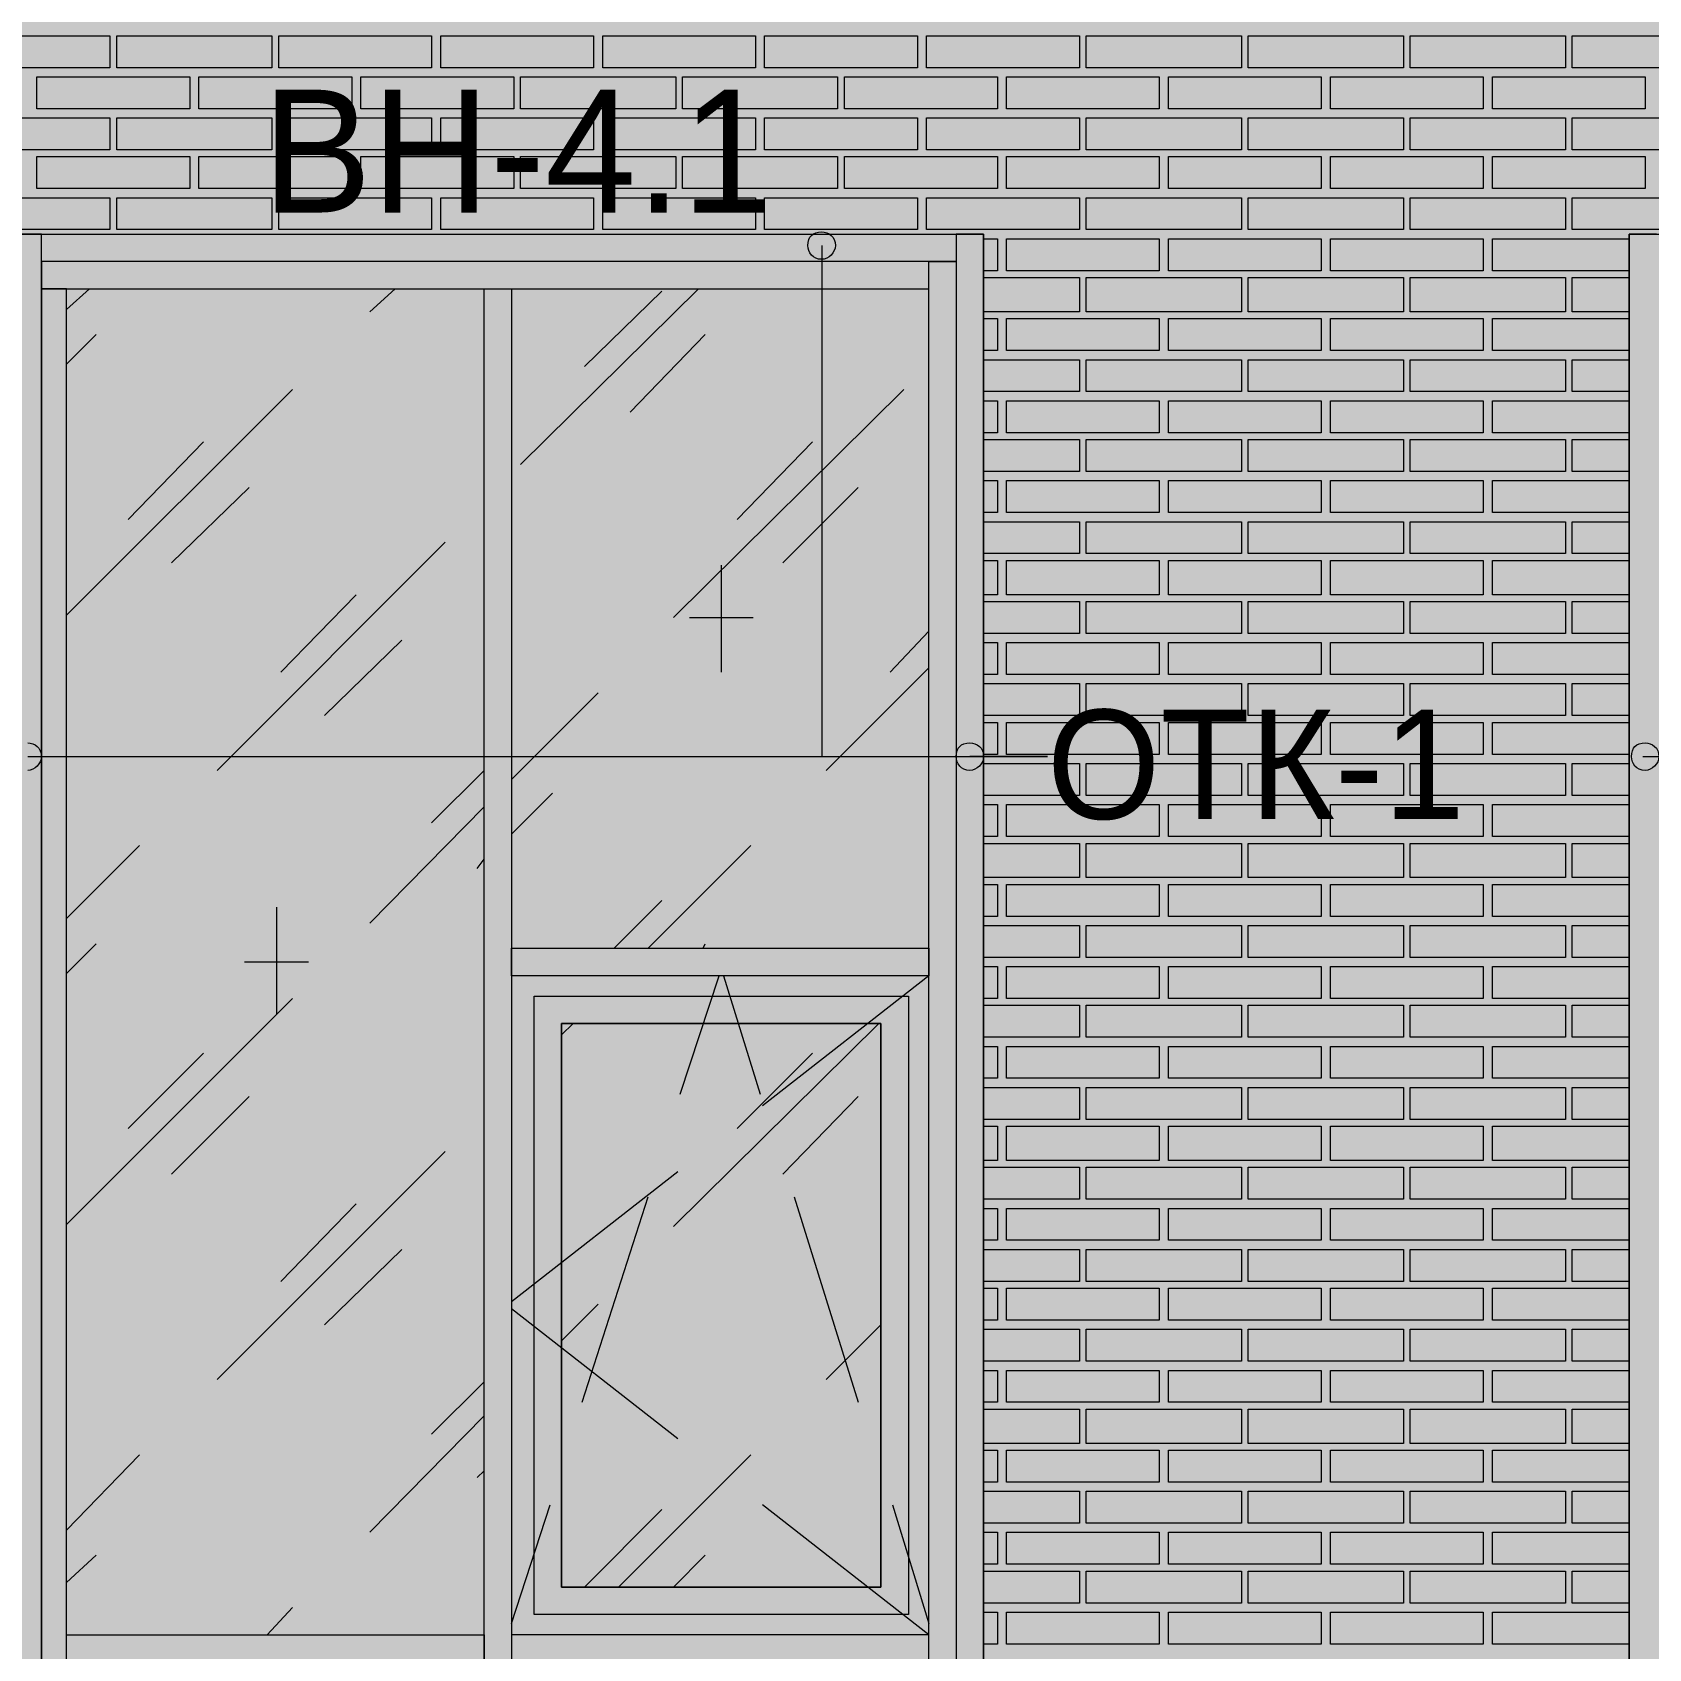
# Model space of a CAD drawing. Header units: millimetres. Extents: x -28928 to 100580, y -22867 to 36490.
# Drawn here: x 26030 to 29027, y 21166 to 24164 of the extents above; entities that cross this region are included whole.
import ezdxf

# ---------------------------------------------------------------- set-up
doc = ezdxf.new("R2010")
doc.units = ezdxf.units.MM
doc.layers.add('PDF _Геометрия', color=7, linetype='Continuous', true_color=0x8f8e8d)
doc.layers.add('PDF _Сплошная заливка', color=7, linetype='Continuous', true_color=0xffffff)
doc.layers.add('PDF _Текст', color=7, linetype='Continuous')

msp = doc.modelspace()

# ---------------------------------------------------------------- hatches: boundary and pattern name
at = {"layer": 'PDF _Сплошная заливка', "true_color": 0xdcd6cf, "transparency": 33554559}
msp.add_hatch(color=254, dxfattribs=at).paths.add_polyline_path([(19133.74774611586, 30089.12061882288), (19133.74774611586, 16343.3513880535), (52641.44005380855, 16343.3513880535), (52641.44005380855, 30089.12061882288)])

# ---------------------------------------------------------------- linework, layer by layer
at = {"layer": 'PDF _Геометрия', "lineweight": 9}
for points in [[(26173.74774611595, 24098.35138805358), (26029.9015922698, 24098.35138805358), (25886.05543842363, 24098.35138805358), (25886.05543842363, 24157.58215728436), (26029.9015922698, 24157.58215728436), (26173.74774611595, 24157.58215728436)], [(26474.13236150057, 24098.35138805358), (26330.2862076544, 24098.35138805358), (26186.44005380825, 24098.35138805358), (26186.44005380825, 24157.58215728436), (26330.2862076544, 24157.58215728436), (26474.13236150057, 24157.58215728436)], [(26770.28620765442, 24098.35138805358), (26630.67082303902, 24098.35138805358), (26486.82466919288, 24098.35138805358), (26486.82466919288, 24157.58215728436), (26630.67082303902, 24157.58215728436), (26770.28620765442, 24157.58215728436)], [(27070.67082303904, 24098.35138805358), (26931.05543842365, 24098.35138805358), (26787.20928457749, 24098.35138805358), (26787.20928457749, 24157.58215728436), (26931.05543842365, 24157.58215728436), (27070.67082303904, 24157.58215728436)], [(27371.05543842364, 24098.35138805358), (27231.44005380826, 24098.35138805358), (27087.59389996211, 24098.35138805358), (27087.59389996211, 24157.58215728436), (27231.44005380826, 24157.58215728436), (27371.05543842364, 24157.58215728436)], [(27671.44005380827, 24098.35138805358), (27527.59389996212, 24098.35138805358), (27387.97851534673, 24098.35138805358), (27387.97851534673, 24157.58215728436), (27527.59389996212, 24157.58215728436), (27671.44005380827, 24157.58215728436)], [(27971.82466919289, 24098.35138805358), (27827.97851534673, 24098.35138805358), (27688.36313073134, 24098.35138805358), (27688.36313073134, 24157.58215728436), (27827.97851534673, 24157.58215728436), (27971.82466919289, 24157.58215728436)], [(28272.2092845775, 24098.35138805358), (28128.36313073135, 24098.35138805358), (27984.5169768852, 24098.35138805358), (27984.5169768852, 24157.58215728436), (28128.36313073135, 24157.58215728436), (28272.2092845775, 24157.58215728436)], [(28572.59389996212, 24098.35138805358), (28428.74774611598, 24098.35138805358), (28284.90159226981, 24098.35138805358), (28284.90159226981, 24157.58215728436), (28428.74774611598, 24157.58215728436), (28572.59389996212, 24157.58215728436)], [(28872.97851534675, 24098.35138805358), (28729.13236150059, 24098.35138805358), (28585.28620765443, 24098.35138805358), (28585.28620765443, 24157.58215728436), (28729.13236150059, 24157.58215728436), (28872.97851534675, 24157.58215728436)], [(29169.13236150059, 24098.35138805358), (29029.51697688521, 24098.35138805358), (28885.67082303906, 24098.35138805358), (28885.67082303906, 24157.58215728436), (29029.51697688521, 24157.58215728436), (29169.13236150059, 24157.58215728436)], [(26321.82466919288, 24081.42831113051), (26321.82466919288, 24022.19754189974), (26038.36313073132, 24022.19754189974), (26038.36313073132, 24081.42831113051)], [(26622.20928457748, 24081.42831113051), (26622.20928457748, 24022.19754189974), (26338.74774611595, 24022.19754189974), (26338.74774611595, 24081.42831113051)], [(26922.5938999621, 24081.42831113051), (26922.5938999621, 24022.19754189974), (26639.13236150057, 24022.19754189974), (26639.13236150057, 24081.42831113051)], [(27222.97851534673, 24081.42831113051), (27222.97851534673, 24022.19754189974), (26935.28620765442, 24022.19754189974), (26935.28620765442, 24081.42831113051)], [(27523.36313073134, 24081.42831113051), (27523.36313073134, 24022.19754189974), (27235.67082303904, 24022.19754189974), (27235.67082303904, 24081.42831113051)], [(27819.5169768852, 24081.42831113051), (27819.5169768852, 24022.19754189974), (27536.05543842364, 24022.19754189974), (27536.05543842364, 24081.42831113051)], [(28119.90159226981, 24081.42831113051), (28119.90159226981, 24022.19754189974), (27836.44005380827, 24022.19754189974), (27836.44005380827, 24081.42831113051)], [(28420.28620765443, 24081.42831113051), (28420.28620765443, 24022.19754189974), (28136.8246691929, 24022.19754189974), (28136.8246691929, 24081.42831113051)], [(28720.67082303905, 24081.42831113051), (28720.67082303905, 24022.19754189974), (28437.2092845775, 24022.19754189974), (28437.2092845775, 24081.42831113051)], [(29021.05543842366, 24081.42831113051), (29021.05543842366, 24022.19754189974), (28737.59389996212, 24022.19754189974), (28737.59389996212, 24081.42831113051)], [(26173.74774611595, 23946.04369574589), (26029.9015922698, 23946.04369574589), (25886.05543842363, 23946.04369574589), (25886.05543842363, 24005.27446497666), (26029.9015922698, 24005.27446497666), (26173.74774611595, 24005.27446497666)], [(26474.13236150057, 23946.04369574589), (26330.2862076544, 23946.04369574589), (26186.44005380825, 23946.04369574589), (26186.44005380825, 24005.27446497666), (26330.2862076544, 24005.27446497666), (26474.13236150057, 24005.27446497666)], [(26770.28620765442, 23946.04369574589), (26630.67082303902, 23946.04369574589), (26486.82466919288, 23946.04369574589), (26486.82466919288, 24005.27446497666), (26630.67082303902, 24005.27446497666), (26770.28620765442, 24005.27446497666)], [(27070.67082303904, 23946.04369574589), (26931.05543842365, 23946.04369574589), (26787.20928457749, 23946.04369574589), (26787.20928457749, 24005.27446497666), (26931.05543842365, 24005.27446497666), (27070.67082303904, 24005.27446497666)], [(27371.05543842364, 23946.04369574589), (27231.44005380826, 23946.04369574589), (27087.59389996211, 23946.04369574589), (27087.59389996211, 24005.27446497666), (27231.44005380826, 24005.27446497666), (27371.05543842364, 24005.27446497666)], [(27671.44005380827, 23946.04369574589), (27527.59389996212, 23946.04369574589), (27387.97851534673, 23946.04369574589), (27387.97851534673, 24005.27446497666), (27527.59389996212, 24005.27446497666), (27671.44005380827, 24005.27446497666)], [(27971.82466919289, 23946.04369574589), (27827.97851534673, 23946.04369574589), (27688.36313073134, 23946.04369574589), (27688.36313073134, 24005.27446497666), (27827.97851534673, 24005.27446497666), (27971.82466919289, 24005.27446497666)], [(28272.2092845775, 23946.04369574589), (28128.36313073135, 23946.04369574589), (27984.5169768852, 23946.04369574589), (27984.5169768852, 24005.27446497666), (28128.36313073135, 24005.27446497666), (28272.2092845775, 24005.27446497666)], [(28572.59389996212, 23946.04369574589), (28428.74774611598, 23946.04369574589), (28284.90159226981, 23946.04369574589), (28284.90159226981, 24005.27446497666), (28428.74774611598, 24005.27446497666), (28572.59389996212, 24005.27446497666)], [(28872.97851534675, 23946.04369574589), (28729.13236150059, 23946.04369574589), (28585.28620765443, 23946.04369574589), (28585.28620765443, 24005.27446497666), (28729.13236150059, 24005.27446497666), (28872.97851534675, 24005.27446497666)], [(29169.13236150059, 23946.04369574589), (29029.51697688521, 23946.04369574589), (28885.67082303906, 23946.04369574589), (28885.67082303906, 24005.27446497666), (29029.51697688521, 24005.27446497666), (29169.13236150059, 24005.27446497666)], [(26321.82466919288, 23933.35138805358), (26321.82466919288, 23874.12061882282), (26038.36313073132, 23874.12061882282), (26038.36313073132, 23933.35138805358)], [(26622.20928457748, 23933.35138805358), (26622.20928457748, 23874.12061882282), (26338.74774611595, 23874.12061882282), (26338.74774611595, 23933.35138805358)], [(26922.5938999621, 23933.35138805358), (26922.5938999621, 23874.12061882282), (26639.13236150057, 23874.12061882282), (26639.13236150057, 23933.35138805358)], [(27222.97851534673, 23933.35138805358), (27222.97851534673, 23874.12061882282), (26935.28620765442, 23874.12061882282), (26935.28620765442, 23933.35138805358)], [(27523.36313073134, 23933.35138805358), (27523.36313073134, 23874.12061882282), (27235.67082303904, 23874.12061882282), (27235.67082303904, 23933.35138805358)], [(27819.5169768852, 23933.35138805358), (27819.5169768852, 23874.12061882282), (27536.05543842364, 23874.12061882282), (27536.05543842364, 23933.35138805358)], [(28119.90159226981, 23933.35138805358), (28119.90159226981, 23874.12061882282), (27836.44005380827, 23874.12061882282), (27836.44005380827, 23933.35138805358)], [(28420.28620765443, 23933.35138805358), (28420.28620765443, 23874.12061882282), (28136.8246691929, 23874.12061882282), (28136.8246691929, 23933.35138805358)], [(28720.67082303905, 23933.35138805358), (28720.67082303905, 23874.12061882282), (28437.2092845775, 23874.12061882282), (28437.2092845775, 23933.35138805358)], [(29021.05543842366, 23933.35138805358), (29021.05543842366, 23874.12061882282), (28737.59389996212, 23874.12061882282), (28737.59389996212, 23933.35138805358)], [(26173.74774611595, 23797.96677266898), (26029.9015922698, 23797.96677266898), (25886.05543842363, 23797.96677266898), (25886.05543842363, 23857.19754189974), (26029.9015922698, 23857.19754189974), (26173.74774611595, 23857.19754189974)], [(26474.13236150057, 23797.96677266898), (26330.2862076544, 23797.96677266898), (26186.44005380825, 23797.96677266898), (26186.44005380825, 23857.19754189974), (26330.2862076544, 23857.19754189974), (26474.13236150057, 23857.19754189974)], [(26770.28620765442, 23797.96677266898), (26630.67082303902, 23797.96677266898), (26486.82466919288, 23797.96677266898), (26486.82466919288, 23857.19754189974), (26630.67082303902, 23857.19754189974), (26770.28620765442, 23857.19754189974)], [(27070.67082303904, 23797.96677266898), (26931.05543842365, 23797.96677266898), (26787.20928457749, 23797.96677266898), (26787.20928457749, 23857.19754189974), (26931.05543842365, 23857.19754189974), (27070.67082303904, 23857.19754189974)], [(27371.05543842364, 23797.96677266898), (27231.44005380826, 23797.96677266898), (27087.59389996211, 23797.96677266898), (27087.59389996211, 23857.19754189974), (27231.44005380826, 23857.19754189974), (27371.05543842364, 23857.19754189974)], [(27671.44005380827, 23797.96677266898), (27527.59389996212, 23797.96677266898), (27387.97851534673, 23797.96677266898), (27387.97851534673, 23857.19754189974), (27527.59389996212, 23857.19754189974), (27671.44005380827, 23857.19754189974)], [(27971.82466919289, 23797.96677266898), (27827.97851534673, 23797.96677266898), (27688.36313073134, 23797.96677266898), (27688.36313073134, 23857.19754189974), (27827.97851534673, 23857.19754189974), (27971.82466919289, 23857.19754189974)], [(28272.2092845775, 23797.96677266898), (28128.36313073135, 23797.96677266898), (27984.5169768852, 23797.96677266898), (27984.5169768852, 23857.19754189974), (28128.36313073135, 23857.19754189974), (28272.2092845775, 23857.19754189974)], [(28572.59389996212, 23797.96677266898), (28428.74774611598, 23797.96677266898), (28284.90159226981, 23797.96677266898), (28284.90159226981, 23857.19754189974), (28428.74774611598, 23857.19754189974), (28572.59389996212, 23857.19754189974)], [(28872.97851534675, 23797.96677266898), (28729.13236150059, 23797.96677266898), (28585.28620765443, 23797.96677266898), (28585.28620765443, 23857.19754189974), (28729.13236150059, 23857.19754189974), (28872.97851534675, 23857.19754189974)], [(29169.13236150059, 23797.96677266898), (29029.51697688521, 23797.96677266898), (28885.67082303906, 23797.96677266898), (28885.67082303906, 23857.19754189974), (29029.51697688521, 23857.19754189974), (29169.13236150059, 23857.19754189974)], [(28119.90159226981, 23781.04369574588), (28119.90159226981, 23721.81292651513), (27836.44005380827, 23721.81292651513), (27836.44005380827, 23781.04369574588)], [(28420.28620765443, 23781.04369574588), (28420.28620765443, 23721.81292651513), (28136.8246691929, 23721.81292651513), (28136.8246691929, 23781.04369574588)], [(28720.67082303905, 23781.04369574588), (28720.67082303905, 23721.81292651513), (28437.2092845775, 23721.81292651513), (28437.2092845775, 23781.04369574588)], [(28272.2092845775, 23645.65908036128), (28128.36313073135, 23645.65908036128), (27984.5169768852, 23645.65908036128), (27984.5169768852, 23709.12061882282), (28128.36313073135, 23709.12061882282), (28272.2092845775, 23709.12061882282)], [(28572.59389996212, 23645.65908036128), (28428.74774611598, 23645.65908036128), (28284.90159226981, 23645.65908036128), (28284.90159226981, 23709.12061882282), (28428.74774611598, 23709.12061882282), (28572.59389996212, 23709.12061882282)], [(28872.97851534675, 23645.65908036128), (28729.13236150059, 23645.65908036128), (28585.28620765443, 23645.65908036128), (28585.28620765443, 23709.12061882282), (28729.13236150059, 23709.12061882282), (28872.97851534675, 23709.12061882282)], [(28119.90159226981, 23632.96677266898), (28119.90159226981, 23573.7360034382), (27836.44005380827, 23573.7360034382), (27836.44005380827, 23632.96677266898)], [(28420.28620765443, 23632.96677266898), (28420.28620765443, 23573.7360034382), (28136.8246691929, 23573.7360034382), (28136.8246691929, 23632.96677266898)], [(28720.67082303905, 23632.96677266898), (28720.67082303905, 23573.7360034382), (28437.2092845775, 23573.7360034382), (28437.2092845775, 23632.96677266898)], [(28272.2092845775, 23497.58215728435), (28128.36313073135, 23497.58215728435), (27984.5169768852, 23497.58215728435), (27984.5169768852, 23556.81292651513), (28128.36313073135, 23556.81292651513), (28272.2092845775, 23556.81292651513)], [(28572.59389996212, 23497.58215728435), (28428.74774611598, 23497.58215728435), (28284.90159226981, 23497.58215728435), (28284.90159226981, 23556.81292651513), (28428.74774611598, 23556.81292651513), (28572.59389996212, 23556.81292651513)], [(28872.97851534675, 23497.58215728435), (28729.13236150059, 23497.58215728435), (28585.28620765443, 23497.58215728435), (28585.28620765443, 23556.81292651513), (28729.13236150059, 23556.81292651513), (28872.97851534675, 23556.81292651513)], [(28119.90159226981, 23480.65908036128), (28119.90159226981, 23421.4283111305), (27836.44005380827, 23421.4283111305), (27836.44005380827, 23480.65908036128)], [(28420.28620765443, 23480.65908036128), (28420.28620765443, 23421.4283111305), (28136.8246691929, 23421.4283111305), (28136.8246691929, 23480.65908036128)], [(28720.67082303905, 23480.65908036128), (28720.67082303905, 23421.4283111305), (28437.2092845775, 23421.4283111305), (28437.2092845775, 23480.65908036128)], [(28272.2092845775, 23349.50523420742), (28128.36313073135, 23349.50523420742), (27984.5169768852, 23349.50523420742), (27984.5169768852, 23408.7360034382), (28128.36313073135, 23408.7360034382), (28272.2092845775, 23408.7360034382)], [(28572.59389996212, 23349.50523420742), (28428.74774611598, 23349.50523420742), (28284.90159226981, 23349.50523420742), (28284.90159226981, 23408.7360034382), (28428.74774611598, 23408.7360034382), (28572.59389996212, 23408.7360034382)], [(28872.97851534675, 23349.50523420742), (28729.13236150059, 23349.50523420742), (28585.28620765443, 23349.50523420742), (28585.28620765443, 23408.7360034382), (28729.13236150059, 23408.7360034382), (28872.97851534675, 23408.7360034382)], [(28119.90159226981, 23332.58215728435), (28119.90159226981, 23273.35138805357), (27836.44005380827, 23273.35138805357), (27836.44005380827, 23332.58215728435)], [(28420.28620765443, 23332.58215728435), (28420.28620765443, 23273.35138805357), (28136.8246691929, 23273.35138805357), (28136.8246691929, 23332.58215728435)], [(28720.67082303905, 23332.58215728435), (28720.67082303905, 23273.35138805357), (28437.2092845775, 23273.35138805357), (28437.2092845775, 23332.58215728435)], [(28272.2092845775, 23197.19754189973), (28128.36313073135, 23197.19754189973), (27984.5169768852, 23197.19754189973), (27984.5169768852, 23256.4283111305), (28128.36313073135, 23256.4283111305), (28272.2092845775, 23256.4283111305)], [(28572.59389996212, 23197.19754189973), (28428.74774611598, 23197.19754189973), (28284.90159226981, 23197.19754189973), (28284.90159226981, 23256.4283111305), (28428.74774611598, 23256.4283111305), (28572.59389996212, 23256.4283111305)], [(28872.97851534675, 23197.19754189973), (28729.13236150059, 23197.19754189973), (28585.28620765443, 23197.19754189973), (28585.28620765443, 23256.4283111305), (28729.13236150059, 23256.4283111305), (28872.97851534675, 23256.4283111305)], [(28119.90159226981, 23184.50523420742), (28119.90159226981, 23121.04369574588), (27836.44005380827, 23121.04369574588), (27836.44005380827, 23184.50523420742)], [(28420.28620765443, 23184.50523420742), (28420.28620765443, 23121.04369574588), (28136.8246691929, 23121.04369574588), (28136.8246691929, 23184.50523420742)], [(28720.67082303905, 23184.50523420742), (28720.67082303905, 23121.04369574588), (28437.2092845775, 23121.04369574588), (28437.2092845775, 23184.50523420742)], [(28272.2092845775, 23049.12061882281), (28128.36313073135, 23049.12061882281), (27984.5169768852, 23049.12061882281), (27984.5169768852, 23108.35138805357), (28128.36313073135, 23108.35138805357), (28272.2092845775, 23108.35138805357)], [(28572.59389996212, 23049.12061882281), (28428.74774611598, 23049.12061882281), (28284.90159226981, 23049.12061882281), (28284.90159226981, 23108.35138805357), (28428.74774611598, 23108.35138805357), (28572.59389996212, 23108.35138805357)], [(28872.97851534675, 23049.12061882281), (28729.13236150059, 23049.12061882281), (28585.28620765443, 23049.12061882281), (28585.28620765443, 23108.35138805357), (28729.13236150059, 23108.35138805357), (28872.97851534675, 23108.35138805357)], [(28119.90159226981, 23032.19754189972), (28119.90159226981, 22972.96677266897), (27836.44005380827, 22972.96677266897), (27836.44005380827, 23032.19754189972)], [(28420.28620765443, 23032.19754189972), (28420.28620765443, 22972.96677266897), (28136.8246691929, 22972.96677266897), (28136.8246691929, 23032.19754189972)], [(28720.67082303905, 23032.19754189972), (28720.67082303905, 22972.96677266897), (28437.2092845775, 22972.96677266897), (28437.2092845775, 23032.19754189972)], [(28272.2092845775, 22896.81292651512), (28128.36313073135, 22896.81292651512), (27984.5169768852, 22896.81292651512), (27984.5169768852, 22956.04369574588), (28128.36313073135, 22956.04369574588), (28272.2092845775, 22956.04369574588)], [(28572.59389996212, 22896.81292651512), (28428.74774611598, 22896.81292651512), (28284.90159226981, 22896.81292651512), (28284.90159226981, 22956.04369574588), (28428.74774611598, 22956.04369574588), (28572.59389996212, 22956.04369574588)], [(28872.97851534675, 22896.81292651512), (28729.13236150059, 22896.81292651512), (28585.28620765443, 22896.81292651512), (28585.28620765443, 22956.04369574588), (28729.13236150059, 22956.04369574588), (28872.97851534675, 22956.04369574588)], [(28119.90159226981, 22884.12061882281), (28119.90159226981, 22824.88984959203), (27836.44005380827, 22824.88984959203), (27836.44005380827, 22884.12061882281)], [(28420.28620765443, 22884.12061882281), (28420.28620765443, 22824.88984959203), (28136.8246691929, 22824.88984959203), (28136.8246691929, 22884.12061882281)], [(28720.67082303905, 22884.12061882281), (28720.67082303905, 22824.88984959203), (28437.2092845775, 22824.88984959203), (28437.2092845775, 22884.12061882281)], [(28272.2092845775, 22748.73600343819), (28128.36313073135, 22748.73600343819), (27984.5169768852, 22748.73600343819), (27984.5169768852, 22807.96677266896), (28128.36313073135, 22807.96677266896), (28272.2092845775, 22807.96677266896)], [(28572.59389996212, 22748.73600343819), (28428.74774611598, 22748.73600343819), (28284.90159226981, 22748.73600343819), (28284.90159226981, 22807.96677266896), (28428.74774611598, 22807.96677266896), (28572.59389996212, 22807.96677266896)], [(28872.97851534675, 22748.73600343819), (28729.13236150059, 22748.73600343819), (28585.28620765443, 22748.73600343819), (28585.28620765443, 22807.96677266896), (28729.13236150059, 22807.96677266896), (28872.97851534675, 22807.96677266896)], [(28119.90159226981, 22731.81292651512), (28119.90159226981, 22672.58215728434), (27836.44005380827, 22672.58215728434), (27836.44005380827, 22731.81292651512)], [(28420.28620765443, 22731.81292651512), (28420.28620765443, 22672.58215728434), (28136.8246691929, 22672.58215728434), (28136.8246691929, 22731.81292651512)], [(28720.67082303905, 22731.81292651512), (28720.67082303905, 22672.58215728434), (28437.2092845775, 22672.58215728434), (28437.2092845775, 22731.81292651512)], [(28272.2092845775, 22596.42831113049), (28128.36313073135, 22596.42831113049), (27984.5169768852, 22596.42831113049), (27984.5169768852, 22659.88984959203), (28128.36313073135, 22659.88984959203), (28272.2092845775, 22659.88984959203)], [(28572.59389996212, 22596.42831113049), (28428.74774611598, 22596.42831113049), (28284.90159226981, 22596.42831113049), (28284.90159226981, 22659.88984959203), (28428.74774611598, 22659.88984959203), (28572.59389996212, 22659.88984959203)], [(28872.97851534675, 22596.42831113049), (28729.13236150059, 22596.42831113049), (28585.28620765443, 22596.42831113049), (28585.28620765443, 22659.88984959203), (28729.13236150059, 22659.88984959203), (28872.97851534675, 22659.88984959203)], [(28119.90159226981, 22583.73600343819), (28119.90159226981, 22524.50523420741), (27836.44005380827, 22524.50523420741), (27836.44005380827, 22583.73600343819)], [(28420.28620765443, 22583.73600343819), (28420.28620765443, 22524.50523420741), (28136.8246691929, 22524.50523420741), (28136.8246691929, 22583.73600343819)], [(28720.67082303905, 22583.73600343819), (28720.67082303905, 22524.50523420741), (28437.2092845775, 22524.50523420741), (28437.2092845775, 22583.73600343819)], [(28272.2092845775, 22448.35138805356), (28128.36313073135, 22448.35138805356), (27984.5169768852, 22448.35138805356), (27984.5169768852, 22507.58215728434), (28128.36313073135, 22507.58215728434), (28272.2092845775, 22507.58215728434)], [(28572.59389996212, 22448.35138805356), (28428.74774611598, 22448.35138805356), (28284.90159226981, 22448.35138805356), (28284.90159226981, 22507.58215728434), (28428.74774611598, 22507.58215728434), (28572.59389996212, 22507.58215728434)], [(28872.97851534675, 22448.35138805356), (28729.13236150059, 22448.35138805356), (28585.28620765443, 22448.35138805356), (28585.28620765443, 22507.58215728434), (28729.13236150059, 22507.58215728434), (28872.97851534675, 22507.58215728434)], [(28119.90159226981, 22431.42831113049), (28119.90159226981, 22372.19754189971), (27836.44005380827, 22372.19754189971), (27836.44005380827, 22431.42831113049)], [(28420.28620765443, 22431.42831113049), (28420.28620765443, 22372.19754189971), (28136.8246691929, 22372.19754189971), (28136.8246691929, 22431.42831113049)], [(28720.67082303905, 22431.42831113049), (28720.67082303905, 22372.19754189971), (28437.2092845775, 22372.19754189971), (28437.2092845775, 22431.42831113049)], [(28272.2092845775, 22300.27446497665), (28128.36313073135, 22300.27446497665), (27984.5169768852, 22300.27446497665), (27984.5169768852, 22359.50523420741), (28128.36313073135, 22359.50523420741), (28272.2092845775, 22359.50523420741)], [(28572.59389996212, 22300.27446497665), (28428.74774611598, 22300.27446497665), (28284.90159226981, 22300.27446497665), (28284.90159226981, 22359.50523420741), (28428.74774611598, 22359.50523420741), (28572.59389996212, 22359.50523420741)], [(28872.97851534675, 22300.27446497665), (28729.13236150059, 22300.27446497665), (28585.28620765443, 22300.27446497665), (28585.28620765443, 22359.50523420741), (28729.13236150059, 22359.50523420741), (28872.97851534675, 22359.50523420741)], [(28119.90159226981, 22283.35138805356), (28119.90159226981, 22224.12061882281), (27836.44005380827, 22224.12061882281), (27836.44005380827, 22283.35138805356)], [(28420.28620765443, 22283.35138805356), (28420.28620765443, 22224.12061882281), (28136.8246691929, 22224.12061882281), (28136.8246691929, 22283.35138805356)], [(28720.67082303905, 22283.35138805356), (28720.67082303905, 22224.12061882281), (28437.2092845775, 22224.12061882281), (28437.2092845775, 22283.35138805356)], [(28272.2092845775, 22147.96677266895), (28128.36313073135, 22147.96677266895), (27984.5169768852, 22147.96677266895), (27984.5169768852, 22207.19754189971), (28128.36313073135, 22207.19754189971), (28272.2092845775, 22207.19754189971)], [(28572.59389996212, 22147.96677266895), (28428.74774611598, 22147.96677266895), (28284.90159226981, 22147.96677266895), (28284.90159226981, 22207.19754189971), (28428.74774611598, 22207.19754189971), (28572.59389996212, 22207.19754189971)], [(28872.97851534675, 22147.96677266895), (28729.13236150059, 22147.96677266895), (28585.28620765443, 22147.96677266895), (28585.28620765443, 22207.19754189971), (28729.13236150059, 22207.19754189971), (28872.97851534675, 22207.19754189971)], [(28119.90159226981, 22135.27446497665), (28119.90159226981, 22071.81292651511), (27836.44005380827, 22071.81292651511), (27836.44005380827, 22135.27446497665)], [(28420.28620765443, 22135.27446497665), (28420.28620765443, 22071.81292651511), (28136.8246691929, 22071.81292651511), (28136.8246691929, 22135.27446497665)], [(28720.67082303905, 22135.27446497665), (28720.67082303905, 22071.81292651511), (28437.2092845775, 22071.81292651511), (28437.2092845775, 22135.27446497665)], [(28272.2092845775, 21999.88984959203), (28128.36313073135, 21999.88984959203), (27984.5169768852, 21999.88984959203), (27984.5169768852, 22059.1206188228), (28128.36313073135, 22059.1206188228), (28272.2092845775, 22059.1206188228)], [(28572.59389996212, 21999.88984959203), (28428.74774611598, 21999.88984959203), (28284.90159226981, 21999.88984959203), (28284.90159226981, 22059.1206188228), (28428.74774611598, 22059.1206188228), (28572.59389996212, 22059.1206188228)], [(28872.97851534675, 21999.88984959203), (28729.13236150059, 21999.88984959203), (28585.28620765443, 21999.88984959203), (28585.28620765443, 22059.1206188228), (28729.13236150059, 22059.1206188228), (28872.97851534675, 22059.1206188228)], [(28119.90159226981, 21982.96677266895), (28119.90159226981, 21923.73600343818), (27836.44005380827, 21923.73600343818), (27836.44005380827, 21982.96677266895)], [(28420.28620765443, 21982.96677266895), (28420.28620765443, 21923.73600343818), (28136.8246691929, 21923.73600343818), (28136.8246691929, 21982.96677266895)], [(28720.67082303905, 21982.96677266895), (28720.67082303905, 21923.73600343818), (28437.2092845775, 21923.73600343818), (28437.2092845775, 21982.96677266895)], [(28272.2092845775, 21847.58215728433), (28128.36313073135, 21847.58215728433), (27984.5169768852, 21847.58215728433), (27984.5169768852, 21906.81292651511), (28128.36313073135, 21906.81292651511), (28272.2092845775, 21906.81292651511)], [(28572.59389996212, 21847.58215728433), (28428.74774611598, 21847.58215728433), (28284.90159226981, 21847.58215728433), (28284.90159226981, 21906.81292651511), (28428.74774611598, 21906.81292651511), (28572.59389996212, 21906.81292651511)], [(28872.97851534675, 21847.58215728433), (28729.13236150059, 21847.58215728433), (28585.28620765443, 21847.58215728433), (28585.28620765443, 21906.81292651511), (28729.13236150059, 21906.81292651511), (28872.97851534675, 21906.81292651511)], [(28119.90159226981, 21834.88984959203), (28119.90159226981, 21775.65908036125), (27836.44005380827, 21775.65908036125), (27836.44005380827, 21834.88984959203)], [(28420.28620765443, 21834.88984959203), (28420.28620765443, 21775.65908036125), (28136.8246691929, 21775.65908036125), (28136.8246691929, 21834.88984959203)], [(28720.67082303905, 21834.88984959203), (28720.67082303905, 21775.65908036125), (28437.2092845775, 21775.65908036125), (28437.2092845775, 21834.88984959203)], [(28272.2092845775, 21699.5052342074), (28128.36313073135, 21699.5052342074), (27984.5169768852, 21699.5052342074), (27984.5169768852, 21758.73600343817), (28128.36313073135, 21758.73600343817), (28272.2092845775, 21758.73600343817)], [(28572.59389996212, 21699.5052342074), (28428.74774611598, 21699.5052342074), (28284.90159226981, 21699.5052342074), (28284.90159226981, 21758.73600343817), (28428.74774611598, 21758.73600343817), (28572.59389996212, 21758.73600343817)], [(28872.97851534675, 21699.5052342074), (28729.13236150059, 21699.5052342074), (28585.28620765443, 21699.5052342074), (28585.28620765443, 21758.73600343817), (28729.13236150059, 21758.73600343817), (28872.97851534675, 21758.73600343817)], [(28119.90159226981, 21682.58215728433), (28119.90159226981, 21623.35138805356), (27836.44005380827, 21623.35138805356), (27836.44005380827, 21682.58215728433)], [(28420.28620765443, 21682.58215728433), (28420.28620765443, 21623.35138805356), (28136.8246691929, 21623.35138805356), (28136.8246691929, 21682.58215728433)], [(28720.67082303905, 21682.58215728433), (28720.67082303905, 21623.35138805356), (28437.2092845775, 21623.35138805356), (28437.2092845775, 21682.58215728433)], [(28272.2092845775, 21547.19754189971), (28128.36313073135, 21547.19754189971), (27984.5169768852, 21547.19754189971), (27984.5169768852, 21610.65908036125), (28128.36313073135, 21610.65908036125), (28272.2092845775, 21610.65908036125)], [(28572.59389996212, 21547.19754189971), (28428.74774611598, 21547.19754189971), (28284.90159226981, 21547.19754189971), (28284.90159226981, 21610.65908036125), (28428.74774611598, 21610.65908036125), (28572.59389996212, 21610.65908036125)], [(28872.97851534675, 21547.19754189971), (28729.13236150059, 21547.19754189971), (28585.28620765443, 21547.19754189971), (28585.28620765443, 21610.65908036125), (28729.13236150059, 21610.65908036125), (28872.97851534675, 21610.65908036125)], [(28119.90159226981, 21534.5052342074), (28119.90159226981, 21475.27446497664), (27836.44005380827, 21475.27446497664), (27836.44005380827, 21534.5052342074)], [(28420.28620765443, 21534.5052342074), (28420.28620765443, 21475.27446497664), (28136.8246691929, 21475.27446497664), (28136.8246691929, 21534.5052342074)], [(28720.67082303905, 21534.5052342074), (28720.67082303905, 21475.27446497664), (28437.2092845775, 21475.27446497664), (28437.2092845775, 21534.5052342074)], [(28272.2092845775, 21399.12061882279), (28128.36313073135, 21399.12061882279), (27984.5169768852, 21399.12061882279), (27984.5169768852, 21458.35138805355), (28128.36313073135, 21458.35138805355), (28272.2092845775, 21458.35138805355)], [(28572.59389996212, 21399.12061882279), (28428.74774611598, 21399.12061882279), (28284.90159226981, 21399.12061882279), (28284.90159226981, 21458.35138805355), (28428.74774611598, 21458.35138805355), (28572.59389996212, 21458.35138805355)], [(28872.97851534675, 21399.12061882279), (28729.13236150059, 21399.12061882279), (28585.28620765443, 21399.12061882279), (28585.28620765443, 21458.35138805355), (28729.13236150059, 21458.35138805355), (28872.97851534675, 21458.35138805355)], [(28119.90159226981, 21382.19754189971), (28119.90159226981, 21322.96677266895), (27836.44005380827, 21322.96677266895), (27836.44005380827, 21382.19754189971)], [(28420.28620765443, 21382.19754189971), (28420.28620765443, 21322.96677266895), (28136.8246691929, 21322.96677266895), (28136.8246691929, 21382.19754189971)], [(28720.67082303905, 21382.19754189971), (28720.67082303905, 21322.96677266895), (28437.2092845775, 21322.96677266895), (28437.2092845775, 21382.19754189971)], [(28272.2092845775, 21251.04369574586), (28128.36313073135, 21251.04369574586), (27984.5169768852, 21251.04369574586), (27984.5169768852, 21310.27446497664), (28128.36313073135, 21310.27446497664), (28272.2092845775, 21310.27446497664)], [(28572.59389996212, 21251.04369574586), (28428.74774611598, 21251.04369574586), (28284.90159226981, 21251.04369574586), (28284.90159226981, 21310.27446497664), (28428.74774611598, 21310.27446497664), (28572.59389996212, 21310.27446497664)], [(28872.97851534675, 21251.04369574586), (28729.13236150059, 21251.04369574586), (28585.28620765443, 21251.04369574586), (28585.28620765443, 21310.27446497664), (28729.13236150059, 21310.27446497664), (28872.97851534675, 21310.27446497664)], [(28119.90159226981, 21234.12061882279), (28119.90159226981, 21174.88984959202), (27836.44005380827, 21174.88984959202), (27836.44005380827, 21234.12061882279)], [(28420.28620765443, 21234.12061882279), (28420.28620765443, 21174.88984959202), (28136.8246691929, 21174.88984959202), (28136.8246691929, 21234.12061882279)], [(28720.67082303905, 21234.12061882279), (28720.67082303905, 21174.88984959202), (28437.2092845775, 21174.88984959202), (28437.2092845775, 21234.12061882279)]]:
    msp.add_lwpolyline(points, close=True, dxfattribs=at)
at = {"layer": 'PDF _Геометрия', "color": 7, "lineweight": 9}
for points in [[(26046.82466919287, 21102.96677266893), (26046.82466919287, 21166.42831113047), (26046.82466919287, 22439.88984959204), (26046.82466919287, 21141.04369574586), (26093.36313073134, 21141.04369574586), (26093.36313073134, 22439.88984959204), (26093.36313073134, 23687.96677266897), (26046.82466919287, 23687.96677266897), (26046.82466919287, 22439.88984959204), (26046.82466919287, 23713.35138805359), (26046.82466919287, 23789.50523420743), (25996.05543842363, 23789.50523420743)], [(25996.05543842363, 23789.50523420743), (27794.13236150059, 23789.50523420743), (27794.13236150059, 21090.27446497663), (27794.13236150059, 21166.42831113047), (27794.13236150059, 22439.88984959204), (27794.13236150059, 23713.35138805359), (27794.13236150059, 23789.50523420743), (27743.36313073135, 23789.50523420743), (27743.36313073135, 23713.35138805359), (27743.36313073135, 22439.88984959204), (27743.36313073135, 21166.42831113047), (27743.36313073135, 21102.96677266893)], [(29042.20928457752, 23789.50523420743), (28991.44005380828, 23789.50523420743), (28991.44005380828, 23713.35138805359), (28991.44005380828, 22439.88984959204), (28991.44005380828, 21166.42831113047), (28991.44005380828, 21090.27446497663), (28991.44005380828, 23789.50523420743), (30793.747746116, 23789.50523420743)], [(27493.74774611596, 23768.35138805358), (27493.74774611596, 22820.65908036127), (27912.59389996212, 22820.65908036127), (27768.74774611597, 22820.65908036127)], [(27692.59389996212, 21191.81292651509), (26918.36313073134, 21191.81292651509), (26918.36313073134, 21141.04369574586), (27692.59389996212, 21141.04369574586), (27692.59389996212, 22439.88984959204), (27692.59389996212, 23713.35138805359), (27692.59389996212, 23738.7360034382), (27743.36313073135, 23738.7360034382), (27743.36313073135, 23713.35138805359), (27743.36313073135, 22439.88984959204), (27743.36313073135, 21141.04369574586), (27692.59389996212, 21141.04369574586), (27692.59389996212, 21191.81292651509), (27383.74774611595, 21432.96677266893)], [(26093.36313073134, 23649.88984959205), (26135.67082303902, 23687.96677266897)], [(26656.05543842364, 23645.65908036128), (26702.59389996211, 23687.96677266897)], [(26935.28620765442, 23362.19754189973), (27265.28620765442, 23687.96677266897)], [(27053.74774611595, 23544.12061882282), (27197.59389996212, 23683.7360034382)], [(26093.36313073134, 23548.35138805358), (26148.36313073133, 23603.35138805358)], [(27138.36313073134, 23459.50523420743), (27277.97851534673, 23603.35138805358)], [(26093.36313073134, 23082.96677266895), (26512.20928457749, 23501.81292651511)], [(27218.74774611595, 23078.73600343819), (27646.05543842366, 23501.81292651511)], [(26207.5938999621, 23260.65908036127), (26347.20928457749, 23404.50523420743)], [(27337.2092845775, 23260.65908036127), (27476.82466919289, 23404.50523420743)], [(26287.97851534671, 23180.27446497666), (26431.82466919286, 23319.88984959204)], [(27421.82466919288, 23180.27446497666), (27561.44005380826, 23319.88984959204)], [(26372.5938999621, 22795.27446497666), (26795.67082303902, 23218.35138805358)], [(27307.5938999621, 23176.04369574589), (27307.5938999621, 22977.19754189973)], [(26491.05543842364, 22977.19754189973), (26630.67082303902, 23121.04369574588)], [(27248.36313073134, 23078.73600343819), (27366.82466919288, 23078.73600343819)], [(27620.67082303904, 22977.19754189973), (27692.59389996212, 23053.35138805358)], [(26571.44005380825, 22896.81292651512), (26715.28620765442, 23036.42831113051)], [(27502.2092845775, 22795.27446497666), (27692.59389996212, 22985.65908036127)], [(26918.36313073134, 22778.35138805356), (27079.13236150056, 22939.12061882281)], [(26021.44005380825, 22820.65908036127), (27912.59389996212, 22820.65908036127)], [(29016.8246691929, 22820.65908036127), (30912.20928457753, 22820.65908036127)], [(26770.28620765442, 22697.96677266895), (26867.59389996211, 22795.27446497666)], [(26918.36313073134, 22676.8129265151), (26994.51697688519, 22752.96677266895)], [(26656.05543842364, 22511.8129265151), (26867.59389996211, 22727.58215728434)], [(26093.36313073134, 22520.27446497665), (26228.74774611594, 22655.65908036127)], [(27172.2092845775, 22465.27446497665), (27362.59389996212, 22655.65908036127)], [(26854.90159226981, 22613.35138805356), (26867.59389996211, 22630.27446497666)], [(26482.5938999621, 22541.4283111305), (26482.5938999621, 22342.58215728434)], [(27108.74774611596, 22465.27446497665), (27197.59389996212, 22554.12061882281)], [(26093.36313073134, 22418.73600343818), (26148.36313073133, 22473.73600343818)], [(27273.74774611596, 22465.27446497665), (27277.97851534673, 22473.73600343818)], [(26423.36313073134, 22439.88984959204), (26541.82466919287, 22439.88984959204)], [(27231.44005380826, 22194.50523420741), (27303.36313073134, 22414.50523420742)], [(27311.82466919288, 22414.50523420742), (27379.51697688519, 22194.50523420741)], [(27692.59389996212, 22414.50523420742), (27383.74774611595, 22173.35138805357)], [(26093.36313073134, 21953.35138805356), (26512.20928457749, 22372.19754189971)], [(27011.44005380826, 22304.50523420742), (27032.59389996211, 22325.65908036127)], [(27218.74774611595, 21949.12061882279), (27599.51697688519, 22325.65908036127)], [(26207.5938999621, 22131.04369574587), (26347.20928457749, 22270.65908036125)], [(27337.2092845775, 22131.04369574587), (27476.82466919289, 22270.65908036125)], [(26287.97851534671, 22046.42831113049), (26431.82466919286, 22190.27446497664)], [(27421.82466919288, 22046.42831113049), (27561.44005380826, 22190.27446497664)], [(26372.5938999621, 21665.65908036126), (26795.67082303902, 22088.73600343818)], [(27227.20928457749, 22050.65908036126), (26918.36313073134, 21809.50523420741)], [(27049.51697688518, 21623.35138805356), (27172.2092845775, 22004.12061882279)], [(27442.97851534673, 22004.12061882279), (27561.44005380826, 21623.35138805356)], [(26491.05543842364, 21847.58215728433), (26630.67082303902, 21991.42831113048)], [(26571.44005380825, 21767.19754189972), (26715.28620765442, 21906.81292651511)], [(27227.20928457749, 21555.65908036125), (26918.36313073134, 21796.8129265151)], [(27011.44005380826, 21737.58215728432), (27079.13236150056, 21805.27446497664)], [(27502.2092845775, 21665.65908036126), (27603.74774611597, 21767.19754189972)], [(26770.28620765442, 21564.1206188228), (26867.59389996211, 21661.42831113048)], [(26656.05543842364, 21382.19754189971), (26867.59389996211, 21597.96677266894)], [(26093.36313073134, 21386.42831113049), (26228.74774611594, 21526.04369574587)], [(27117.20928457749, 21280.65908036125), (27362.59389996212, 21526.04369574587)], [(26854.90159226981, 21483.73600343817), (26867.59389996211, 21496.42831113047)], [(26918.36313073134, 21212.96677266894), (26990.28620765441, 21432.96677266893)], [(27624.9015922698, 21432.96677266893), (27692.59389996212, 21212.96677266894)], [(27053.74774611595, 21280.65908036125), (27197.59389996212, 21424.50523420741)], [(26093.36313073134, 21289.12061882278), (26148.36313073133, 21339.88984959202)], [(27218.74774611595, 21280.65908036125), (27277.97851534673, 21339.88984959202)], [(26465.67082303902, 21191.81292651509), (26512.20928457749, 21242.58215728432)]]:
    msp.add_lwpolyline(points, dxfattribs=at)
for points in [[(26892.97851534673, 23738.7360034382), (26046.82466919287, 23738.7360034382), (26046.82466919287, 23687.96677266897), (26892.97851534673, 23687.96677266897), (27692.59389996212, 23687.96677266897), (27692.59389996212, 23738.7360034382), (26892.97851534673, 23738.7360034382), (26072.20928457748, 23738.7360034382), (26046.82466919287, 23738.7360034382), (26046.82466919287, 23789.50523420743), (26072.20928457748, 23789.50523420743), (26892.97851534673, 23789.50523420743), (27717.97851534673, 23789.50523420743), (27743.36313073135, 23789.50523420743), (27743.36313073135, 23738.7360034382), (27717.97851534673, 23738.7360034382)], [(26918.36313073134, 21141.04369574586), (26867.59389996211, 21141.04369574586), (26093.36313073134, 21141.04369574586), (26093.36313073134, 21191.81292651509), (26867.59389996211, 21191.81292651509), (26867.59389996211, 21141.04369574586), (26867.59389996211, 22439.88984959204), (26867.59389996211, 23687.96677266897), (26918.36313073134, 23687.96677266897), (26918.36313073134, 22439.88984959204)], [(27692.59389996212, 22414.50523420742), (26918.36313073134, 22414.50523420742), (26918.36313073134, 22465.27446497665), (27692.59389996212, 22465.27446497665)], [(26960.67082303903, 22376.4283111305), (27654.5169768852, 22376.4283111305), (27654.5169768852, 21229.88984959201), (26960.67082303903, 21229.88984959201)], [(27654.5169768852, 22376.4283111305), (27654.5169768852, 21229.88984959201), (26960.67082303903, 21229.88984959201), (26960.67082303903, 22376.4283111305)], [(27603.74774611597, 22325.65908036127), (27011.44005380826, 22325.65908036127), (27011.44005380826, 21280.65908036125), (27603.74774611597, 21280.65908036125)], [(27011.44005380826, 21280.65908036125), (27011.44005380826, 22325.65908036127), (27603.74774611597, 22325.65908036127), (27603.74774611597, 21280.65908036125)]]:
    msp.add_lwpolyline(points, close=True, dxfattribs=at)
at = {"layer": 'PDF _Геометрия', "lineweight": 9}
for points in [[(27794.13236150059, 23781.04369574588), (27819.5169768852, 23781.04369574588), (27819.5169768852, 23721.81292651513), (27794.13236150059, 23721.81292651513)], [(28991.44005380828, 23721.81292651513), (28737.59389996212, 23721.81292651513), (28737.59389996212, 23781.04369574588), (28991.44005380828, 23781.04369574588)], [(27794.13236150059, 23709.12061882282), (27827.97851534673, 23709.12061882282), (27971.82466919289, 23709.12061882282), (27971.82466919289, 23645.65908036128), (27827.97851534673, 23645.65908036128), (27794.13236150059, 23645.65908036128)], [(28991.44005380828, 23645.65908036128), (28885.67082303906, 23645.65908036128), (28885.67082303906, 23709.12061882282), (28991.44005380828, 23709.12061882282)], [(27794.13236150059, 23632.96677266898), (27819.5169768852, 23632.96677266898), (27819.5169768852, 23573.7360034382), (27794.13236150059, 23573.7360034382)], [(28991.44005380828, 23573.7360034382), (28737.59389996212, 23573.7360034382), (28737.59389996212, 23632.96677266898), (28991.44005380828, 23632.96677266898)], [(27794.13236150059, 23556.81292651513), (27827.97851534673, 23556.81292651513), (27971.82466919289, 23556.81292651513), (27971.82466919289, 23497.58215728435), (27827.97851534673, 23497.58215728435), (27794.13236150059, 23497.58215728435)], [(28991.44005380828, 23497.58215728435), (28885.67082303906, 23497.58215728435), (28885.67082303906, 23556.81292651513), (28991.44005380828, 23556.81292651513)], [(27794.13236150059, 23480.65908036128), (27819.5169768852, 23480.65908036128), (27819.5169768852, 23421.4283111305), (27794.13236150059, 23421.4283111305)], [(28991.44005380828, 23421.4283111305), (28737.59389996212, 23421.4283111305), (28737.59389996212, 23480.65908036128), (28991.44005380828, 23480.65908036128)], [(27794.13236150059, 23408.7360034382), (27827.97851534673, 23408.7360034382), (27971.82466919289, 23408.7360034382), (27971.82466919289, 23349.50523420742), (27827.97851534673, 23349.50523420742), (27794.13236150059, 23349.50523420742)], [(28991.44005380828, 23349.50523420742), (28885.67082303906, 23349.50523420742), (28885.67082303906, 23408.7360034382), (28991.44005380828, 23408.7360034382)], [(27794.13236150059, 23332.58215728435), (27819.5169768852, 23332.58215728435), (27819.5169768852, 23273.35138805357), (27794.13236150059, 23273.35138805357)], [(28991.44005380828, 23273.35138805357), (28737.59389996212, 23273.35138805357), (28737.59389996212, 23332.58215728435), (28991.44005380828, 23332.58215728435)], [(27794.13236150059, 23256.4283111305), (27827.97851534673, 23256.4283111305), (27971.82466919289, 23256.4283111305), (27971.82466919289, 23197.19754189973), (27827.97851534673, 23197.19754189973), (27794.13236150059, 23197.19754189973)], [(28991.44005380828, 23197.19754189973), (28885.67082303906, 23197.19754189973), (28885.67082303906, 23256.4283111305), (28991.44005380828, 23256.4283111305)], [(27794.13236150059, 23184.50523420742), (27819.5169768852, 23184.50523420742), (27819.5169768852, 23121.04369574588), (27794.13236150059, 23121.04369574588)], [(28991.44005380828, 23121.04369574588), (28737.59389996212, 23121.04369574588), (28737.59389996212, 23184.50523420742), (28991.44005380828, 23184.50523420742)], [(27794.13236150059, 23108.35138805357), (27827.97851534673, 23108.35138805357), (27971.82466919289, 23108.35138805357), (27971.82466919289, 23049.12061882281), (27827.97851534673, 23049.12061882281), (27794.13236150059, 23049.12061882281)], [(28991.44005380828, 23049.12061882281), (28885.67082303906, 23049.12061882281), (28885.67082303906, 23108.35138805357), (28991.44005380828, 23108.35138805357)], [(27794.13236150059, 23032.19754189972), (27819.5169768852, 23032.19754189972), (27819.5169768852, 22972.96677266897), (27794.13236150059, 22972.96677266897)], [(28991.44005380828, 22972.96677266897), (28737.59389996212, 22972.96677266897), (28737.59389996212, 23032.19754189972), (28991.44005380828, 23032.19754189972)], [(27794.13236150059, 22956.04369574588), (27827.97851534673, 22956.04369574588), (27971.82466919289, 22956.04369574588), (27971.82466919289, 22896.81292651512), (27827.97851534673, 22896.81292651512), (27794.13236150059, 22896.81292651512)], [(28991.44005380828, 22896.81292651512), (28885.67082303906, 22896.81292651512), (28885.67082303906, 22956.04369574588), (28991.44005380828, 22956.04369574588)], [(27794.13236150059, 22884.12061882281), (27819.5169768852, 22884.12061882281), (27819.5169768852, 22824.88984959203), (27794.13236150059, 22824.88984959203)], [(28991.44005380828, 22824.88984959203), (28737.59389996212, 22824.88984959203), (28737.59389996212, 22884.12061882281), (28991.44005380828, 22884.12061882281)], [(27794.13236150059, 22807.96677266896), (27827.97851534673, 22807.96677266896), (27971.82466919289, 22807.96677266896), (27971.82466919289, 22748.73600343819), (27827.97851534673, 22748.73600343819), (27794.13236150059, 22748.73600343819)], [(28991.44005380828, 22748.73600343819), (28885.67082303906, 22748.73600343819), (28885.67082303906, 22807.96677266896), (28991.44005380828, 22807.96677266896)], [(27794.13236150059, 22731.81292651512), (27819.5169768852, 22731.81292651512), (27819.5169768852, 22672.58215728434), (27794.13236150059, 22672.58215728434)], [(28991.44005380828, 22672.58215728434), (28737.59389996212, 22672.58215728434), (28737.59389996212, 22731.81292651512), (28991.44005380828, 22731.81292651512)], [(27794.13236150059, 22659.88984959203), (27827.97851534673, 22659.88984959203), (27971.82466919289, 22659.88984959203), (27971.82466919289, 22596.42831113049), (27827.97851534673, 22596.42831113049), (27794.13236150059, 22596.42831113049)], [(28991.44005380828, 22596.42831113049), (28885.67082303906, 22596.42831113049), (28885.67082303906, 22659.88984959203), (28991.44005380828, 22659.88984959203)], [(27794.13236150059, 22583.73600343819), (27819.5169768852, 22583.73600343819), (27819.5169768852, 22524.50523420741), (27794.13236150059, 22524.50523420741)], [(28991.44005380828, 22524.50523420741), (28737.59389996212, 22524.50523420741), (28737.59389996212, 22583.73600343819), (28991.44005380828, 22583.73600343819)], [(27794.13236150059, 22507.58215728434), (27827.97851534673, 22507.58215728434), (27971.82466919289, 22507.58215728434), (27971.82466919289, 22448.35138805356), (27827.97851534673, 22448.35138805356), (27794.13236150059, 22448.35138805356)], [(28991.44005380828, 22448.35138805356), (28885.67082303906, 22448.35138805356), (28885.67082303906, 22507.58215728434), (28991.44005380828, 22507.58215728434)], [(27794.13236150059, 22431.42831113049), (27819.5169768852, 22431.42831113049), (27819.5169768852, 22372.19754189971), (27794.13236150059, 22372.19754189971)], [(28991.44005380828, 22372.19754189971), (28737.59389996212, 22372.19754189971), (28737.59389996212, 22431.42831113049), (28991.44005380828, 22431.42831113049)], [(27794.13236150059, 22359.50523420741), (27827.97851534673, 22359.50523420741), (27971.82466919289, 22359.50523420741), (27971.82466919289, 22300.27446497665), (27827.97851534673, 22300.27446497665), (27794.13236150059, 22300.27446497665)], [(28991.44005380828, 22300.27446497665), (28885.67082303906, 22300.27446497665), (28885.67082303906, 22359.50523420741), (28991.44005380828, 22359.50523420741)], [(27794.13236150059, 22283.35138805356), (27819.5169768852, 22283.35138805356), (27819.5169768852, 22224.12061882281), (27794.13236150059, 22224.12061882281)], [(28991.44005380828, 22224.12061882281), (28737.59389996212, 22224.12061882281), (28737.59389996212, 22283.35138805356), (28991.44005380828, 22283.35138805356)], [(27794.13236150059, 22207.19754189971), (27827.97851534673, 22207.19754189971), (27971.82466919289, 22207.19754189971), (27971.82466919289, 22147.96677266895), (27827.97851534673, 22147.96677266895), (27794.13236150059, 22147.96677266895)], [(28991.44005380828, 22147.96677266895), (28885.67082303906, 22147.96677266895), (28885.67082303906, 22207.19754189971), (28991.44005380828, 22207.19754189971)], [(27794.13236150059, 22135.27446497665), (27819.5169768852, 22135.27446497665), (27819.5169768852, 22071.81292651511), (27794.13236150059, 22071.81292651511)], [(28991.44005380828, 22071.81292651511), (28737.59389996212, 22071.81292651511), (28737.59389996212, 22135.27446497665), (28991.44005380828, 22135.27446497665)], [(27794.13236150059, 22059.1206188228), (27827.97851534673, 22059.1206188228), (27971.82466919289, 22059.1206188228), (27971.82466919289, 21999.88984959203), (27827.97851534673, 21999.88984959203), (27794.13236150059, 21999.88984959203)], [(28991.44005380828, 21999.88984959203), (28885.67082303906, 21999.88984959203), (28885.67082303906, 22059.1206188228), (28991.44005380828, 22059.1206188228)], [(27794.13236150059, 21982.96677266895), (27819.5169768852, 21982.96677266895), (27819.5169768852, 21923.73600343818), (27794.13236150059, 21923.73600343818)], [(28991.44005380828, 21923.73600343818), (28737.59389996212, 21923.73600343818), (28737.59389996212, 21982.96677266895), (28991.44005380828, 21982.96677266895)], [(27794.13236150059, 21906.81292651511), (27827.97851534673, 21906.81292651511), (27971.82466919289, 21906.81292651511), (27971.82466919289, 21847.58215728433), (27827.97851534673, 21847.58215728433), (27794.13236150059, 21847.58215728433)], [(28991.44005380828, 21847.58215728433), (28885.67082303906, 21847.58215728433), (28885.67082303906, 21906.81292651511), (28991.44005380828, 21906.81292651511)], [(27794.13236150059, 21834.88984959203), (27819.5169768852, 21834.88984959203), (27819.5169768852, 21775.65908036125), (27794.13236150059, 21775.65908036125)], [(28991.44005380828, 21775.65908036125), (28737.59389996212, 21775.65908036125), (28737.59389996212, 21834.88984959203), (28991.44005380828, 21834.88984959203)], [(27794.13236150059, 21758.73600343817), (27827.97851534673, 21758.73600343817), (27971.82466919289, 21758.73600343817), (27971.82466919289, 21699.5052342074), (27827.97851534673, 21699.5052342074), (27794.13236150059, 21699.5052342074)], [(28991.44005380828, 21699.5052342074), (28885.67082303906, 21699.5052342074), (28885.67082303906, 21758.73600343817), (28991.44005380828, 21758.73600343817)], [(27794.13236150059, 21682.58215728433), (27819.5169768852, 21682.58215728433), (27819.5169768852, 21623.35138805356), (27794.13236150059, 21623.35138805356)], [(28991.44005380828, 21623.35138805356), (28737.59389996212, 21623.35138805356), (28737.59389996212, 21682.58215728433), (28991.44005380828, 21682.58215728433)], [(27794.13236150059, 21610.65908036125), (27827.97851534673, 21610.65908036125), (27971.82466919289, 21610.65908036125), (27971.82466919289, 21547.19754189971), (27827.97851534673, 21547.19754189971), (27794.13236150059, 21547.19754189971)], [(28991.44005380828, 21547.19754189971), (28885.67082303906, 21547.19754189971), (28885.67082303906, 21610.65908036125), (28991.44005380828, 21610.65908036125)], [(27794.13236150059, 21534.5052342074), (27819.5169768852, 21534.5052342074), (27819.5169768852, 21475.27446497664), (27794.13236150059, 21475.27446497664)], [(28991.44005380828, 21475.27446497664), (28737.59389996212, 21475.27446497664), (28737.59389996212, 21534.5052342074), (28991.44005380828, 21534.5052342074)], [(27794.13236150059, 21458.35138805355), (27827.97851534673, 21458.35138805355), (27971.82466919289, 21458.35138805355), (27971.82466919289, 21399.12061882279), (27827.97851534673, 21399.12061882279), (27794.13236150059, 21399.12061882279)], [(28991.44005380828, 21399.12061882279), (28885.67082303906, 21399.12061882279), (28885.67082303906, 21458.35138805355), (28991.44005380828, 21458.35138805355)], [(27794.13236150059, 21382.19754189971), (27819.5169768852, 21382.19754189971), (27819.5169768852, 21322.96677266895), (27794.13236150059, 21322.96677266895)], [(28991.44005380828, 21322.96677266895), (28737.59389996212, 21322.96677266895), (28737.59389996212, 21382.19754189971), (28991.44005380828, 21382.19754189971)], [(27794.13236150059, 21310.27446497664), (27827.97851534673, 21310.27446497664), (27971.82466919289, 21310.27446497664), (27971.82466919289, 21251.04369574586), (27827.97851534673, 21251.04369574586), (27794.13236150059, 21251.04369574586)], [(28991.44005380828, 21251.04369574586), (28885.67082303906, 21251.04369574586), (28885.67082303906, 21310.27446497664), (28991.44005380828, 21310.27446497664)], [(27794.13236150059, 21234.12061882279), (27819.5169768852, 21234.12061882279), (27819.5169768852, 21174.88984959202), (27794.13236150059, 21174.88984959202)], [(28991.44005380828, 21174.88984959202), (28737.59389996212, 21174.88984959202), (28737.59389996212, 21234.12061882279), (28991.44005380828, 21234.12061882279)]]:
    msp.add_lwpolyline(points, dxfattribs=at)
at = {"layer": 'PDF _Геометрия', "color": 7, "lineweight": 9}
for points in [[(27468.36313073134, 23768.35138805358), (27468.36313073134, 23785.27446497666), (27476.82466919289, 23793.7360034382), (27493.74774611596, 23793.7360034382)], [(27468.36313073134, 23768.35138805358), (27468.36313073134, 23785.27446497666), (27476.82466919289, 23793.7360034382), (27493.74774611596, 23793.7360034382)], [(27493.74774611596, 23793.7360034382), (27506.44005380827, 23793.7360034382), (27519.13236150057, 23785.27446497666), (27519.13236150057, 23768.35138805358)], [(27493.74774611596, 23793.7360034382), (27506.44005380827, 23793.7360034382), (27519.13236150057, 23785.27446497666), (27519.13236150057, 23768.35138805358)], [(27493.74774611596, 23742.96677266896), (27476.82466919289, 23742.96677266896), (27468.36313073134, 23755.65908036127), (27468.36313073134, 23768.35138805358)], [(27493.74774611596, 23742.96677266896), (27476.82466919289, 23742.96677266896), (27468.36313073134, 23755.65908036127), (27468.36313073134, 23768.35138805358)], [(27519.13236150057, 23768.35138805358), (27519.13236150057, 23755.65908036127), (27506.44005380827, 23742.96677266896), (27493.74774611596, 23742.96677266896)], [(27519.13236150057, 23768.35138805358), (27519.13236150057, 23755.65908036127), (27506.44005380827, 23742.96677266896), (27493.74774611596, 23742.96677266896)], [(26021.44005380825, 22846.04369574589), (26034.13236150056, 22846.04369574589), (26046.82466919287, 22837.58215728435), (26046.82466919287, 22820.65908036127)], [(26021.44005380825, 22846.04369574589), (26034.13236150056, 22846.04369574589), (26046.82466919287, 22837.58215728435), (26046.82466919287, 22820.65908036127)], [(27743.36313073135, 22820.65908036127), (27743.36313073135, 22837.58215728435), (27751.82466919288, 22846.04369574589), (27768.74774611597, 22846.04369574589)], [(27743.36313073135, 22820.65908036127), (27743.36313073135, 22837.58215728435), (27751.82466919288, 22846.04369574589), (27768.74774611597, 22846.04369574589)], [(27768.74774611597, 22846.04369574589), (27781.44005380827, 22846.04369574589), (27794.13236150059, 22837.58215728435), (27794.13236150059, 22820.65908036127)], [(27768.74774611597, 22846.04369574589), (27781.44005380827, 22846.04369574589), (27794.13236150059, 22837.58215728435), (27794.13236150059, 22820.65908036127)], [(28995.67082303905, 22820.65908036127), (28995.67082303905, 22837.58215728435), (29004.13236150059, 22846.04369574589), (29021.05543842366, 22846.04369574589)], [(28995.67082303905, 22820.65908036127), (28995.67082303905, 22837.58215728435), (29004.13236150059, 22846.04369574589), (29021.05543842366, 22846.04369574589)], [(29021.05543842366, 22846.04369574589), (29033.74774611597, 22846.04369574589), (29046.44005380828, 22837.58215728435), (29046.44005380828, 22820.65908036127)], [(29021.05543842366, 22846.04369574589), (29033.74774611597, 22846.04369574589), (29046.44005380828, 22837.58215728435), (29046.44005380828, 22820.65908036127)], [(26046.82466919287, 22820.65908036127), (26046.82466919287, 22807.96677266896), (26034.13236150056, 22795.27446497666), (26021.44005380825, 22795.27446497666)], [(26046.82466919287, 22820.65908036127), (26046.82466919287, 22807.96677266896), (26034.13236150056, 22795.27446497666), (26021.44005380825, 22795.27446497666)], [(27768.74774611597, 22795.27446497666), (27751.82466919288, 22795.27446497666), (27743.36313073135, 22807.96677266896), (27743.36313073135, 22820.65908036127)], [(27768.74774611597, 22795.27446497666), (27751.82466919288, 22795.27446497666), (27743.36313073135, 22807.96677266896), (27743.36313073135, 22820.65908036127)], [(27794.13236150059, 22820.65908036127), (27794.13236150059, 22807.96677266896), (27781.44005380827, 22795.27446497666), (27768.74774611597, 22795.27446497666)], [(27794.13236150059, 22820.65908036127), (27794.13236150059, 22807.96677266896), (27781.44005380827, 22795.27446497666), (27768.74774611597, 22795.27446497666)], [(29021.05543842366, 22795.27446497666), (29004.13236150059, 22795.27446497666), (28995.67082303905, 22807.96677266896), (28995.67082303905, 22820.65908036127)], [(29021.05543842366, 22795.27446497666), (29004.13236150059, 22795.27446497666), (28995.67082303905, 22807.96677266896), (28995.67082303905, 22820.65908036127)], [(29046.44005380828, 22820.65908036127), (29046.44005380828, 22807.96677266896), (29033.74774611597, 22795.27446497666), (29021.05543842366, 22795.27446497666)], [(29046.44005380828, 22820.65908036127), (29046.44005380828, 22807.96677266896), (29033.74774611597, 22795.27446497666), (29021.05543842366, 22795.27446497666)]]:
    msp.add_open_spline(points, degree=3, dxfattribs=at)
at = {"layer": 'PDF _Сплошная заливка', "lineweight": 9, "transparency": 33554559}
for points in [[(26093.36313073134, 23687.96677266897), (26093.36313073134, 21191.81292651509), (26867.59389996211, 23687.96677266897), (26867.59389996211, 21191.81292651509)], [(26918.36313073134, 23687.96677266897), (26918.36313073134, 22465.27446497665), (27692.59389996212, 23687.96677266897), (27692.59389996212, 22465.27446497665)], [(27011.44005380826, 22325.65908036127), (27011.44005380826, 21280.65908036125), (27603.74774611597, 22325.65908036127), (27603.74774611597, 21280.65908036125)]]:
    msp.add_solid(points, dxfattribs=at)

# ---------------------------------------------------------------- texts
at = {"layer": 'PDF _Текст', "attachment_point": 4, "style": ''}
for s, insert, char_height in [('ВН-4.1', (26455.9819338241, 23943.62423047594), 227.7084847294893), ('ОТК-1', (27911.32996807735, 22804.98487250413), 202.5607614850196)]:
    msp.add_mtext(s, dxfattribs=dict(at, insert=insert, char_height=char_height))

doc.saveas('drawing.dxf')
